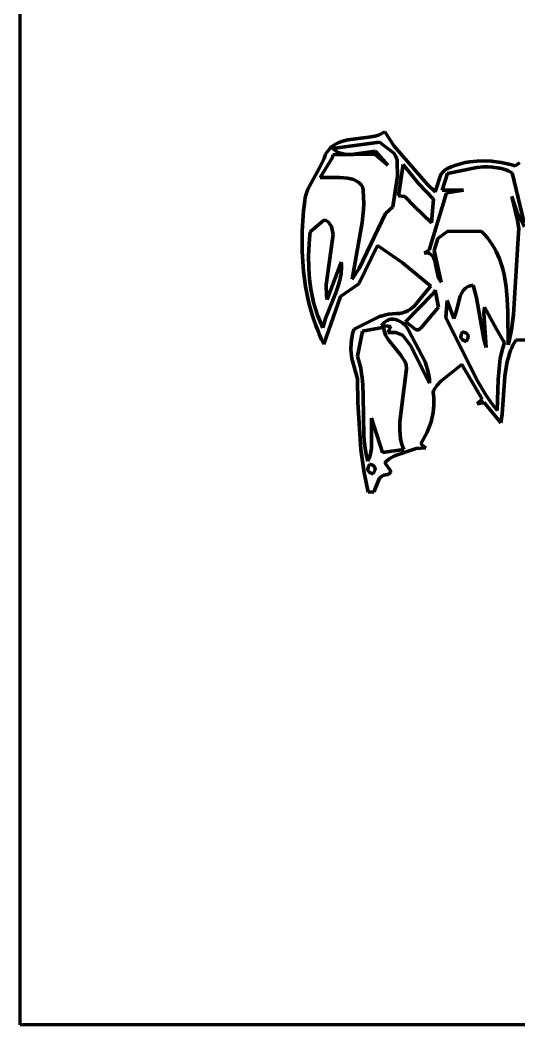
# Model space of a CAD drawing. Header units: millimetres. Extents: x 0 to 7.86, y 0 to 9.25.
# Drawn here: x 0 to 1.566, y 0 to 3.153 of the extents above; entities that cross this region are included whole.
import ezdxf

# ---------------------------------------------------------------- set-up
doc = ezdxf.new("R2010")
doc.units = ezdxf.units.MM
doc.layers.add('color#191919ff', color=7, linetype='CONTINUOUS', lineweight=100)
doc.layers.add('color#ffffffff', color=7, linetype='CONTINUOUS', lineweight=100)

msp = doc.modelspace()

# ---------------------------------------------------------------- linework, layer by layer
at = {"layer": 'color#191919ff'}
for p, q in [((1.0158, 2.7742), (1.0284, 2.7772)), ((1.0284, 2.7772), (1.0944, 2.786)), ((1.0944, 2.786), (1.1131, 2.7893)), ((1.1131, 2.7893), (1.1248, 2.7923)), ((1.1248, 2.7923), (1.1455, 2.8019)), ((1.1455, 2.8019), (1.1744, 2.7576)), ((0.9648, 2.7409), (0.9687, 2.7461)), ((0.9687, 2.7461), (0.9729, 2.7507)), ((0.9729, 2.7507), (0.9774, 2.755)), ((0.9774, 2.755), (0.9822, 2.7587)), ((1.1282, 2.7699), (0.9809, 2.7498)), ((0.9809, 2.7498), (0.9848, 2.7465)), ((0.9822, 2.7587), (0.9872, 2.7621)), ((0.9848, 2.7465), (0.9887, 2.7435)), ((0.9872, 2.7621), (0.9925, 2.7652)), ((0.9887, 2.7435), (0.9928, 2.741)), ((0.9925, 2.7652), (0.998, 2.7679)), ((0.998, 2.7679), (1.0038, 2.7703)), ((1.0038, 2.7703), (1.0158, 2.7742)), ((1.1734, 2.7352), (1.1282, 2.7699)), ((1.1744, 2.7576), (1.2788, 2.6371)), ((0.9403, 2.6893), (0.9546, 2.7188)), ((0.9803, 2.7219), (0.9425, 2.6594)), ((0.9546, 2.7188), (0.9582, 2.7291)), ((0.9582, 2.7291), (0.9613, 2.7353)), ((0.9613, 2.7353), (0.9648, 2.7409)), ((0.9819, 2.7303), (0.9803, 2.7219)), ((1.1136, 2.732), (0.9819, 2.7303)), ((0.9928, 2.741), (0.997, 2.7388)), ((0.997, 2.7388), (1.0012, 2.7369)), ((1.0012, 2.7369), (1.0101, 2.7341)), ((1.0101, 2.7341), (1.0192, 2.7324)), ((1.0192, 2.7324), (1.0286, 2.7317)), ((1.0286, 2.7317), (1.0479, 2.7323)), ((1.0479, 2.7323), (1.1157, 2.7414)), ((1.1542, 2.6978), (1.1136, 2.732)), ((1.1157, 2.7414), (1.1542, 2.6978)), ((1.1796, 2.7254), (1.1734, 2.7352)), ((1.1826, 2.7171), (1.1796, 2.7254)), ((1.1836, 2.711), (1.1826, 2.7171)), ((0.903, 2.6225), (0.9403, 2.6893)), ((1.1838, 2.7077), (1.1836, 2.711)), ((1.1848, 2.6637), (1.1838, 2.7077)), ((1.2023, 2.7001), (1.1879, 2.6014)), ((1.2503, 2.6405), (1.2023, 2.7001)), ((1.3277, 2.6772), (1.3344, 2.6827)), ((1.3344, 2.6827), (1.3398, 2.6858)), ((1.3398, 2.6858), (1.3536, 2.6922)), ((1.4335, 2.6903), (1.3416, 2.6716)), ((1.3536, 2.6922), (1.3677, 2.6977)), ((1.3677, 2.6977), (1.3821, 2.7022)), ((1.3821, 2.7022), (1.3968, 2.7057)), ((1.3968, 2.7057), (1.4117, 2.7084)), ((1.4117, 2.7084), (1.4343, 2.7108)), ((1.455, 2.6922), (1.4335, 2.6903)), ((1.4343, 2.7108), (1.457, 2.7114)), ((1.4693, 2.6924), (1.455, 2.6922)), ((1.457, 2.7114), (1.4799, 2.7103)), ((1.4835, 2.6917), (1.4693, 2.6924)), ((1.4799, 2.7103), (1.5101, 2.7063)), ((1.4975, 2.6899), (1.4835, 2.6917)), ((1.5045, 2.6886), (1.4975, 2.6899)), ((1.5114, 2.687), (1.5045, 2.6886)), ((1.5101, 2.7063), (1.5397, 2.6997)), ((1.5183, 2.685), (1.5114, 2.687)), ((1.5251, 2.6827), (1.5183, 2.685)), ((1.5319, 2.68), (1.5251, 2.6827)), ((1.5397, 2.6997), (1.5542, 2.6956)), ((1.5542, 2.6956), (1.5677, 2.7051)), ((0.9425, 2.6594), (0.9516, 2.6586)), ((0.9516, 2.6586), (1.0025, 2.659)), ((1.0025, 2.659), (1.0281, 2.6572)), ((1.0281, 2.6572), (1.0378, 2.6553)), ((1.0378, 2.6553), (1.047, 2.6524)), ((1.047, 2.6524), (1.0513, 2.6506)), ((1.0513, 2.6506), (1.0555, 2.6484)), ((1.1703, 2.5667), (1.1848, 2.6637)), ((1.3026, 2.6139), (1.3206, 2.6685)), ((1.3206, 2.6685), (1.3277, 2.6772)), ((1.3416, 2.6716), (1.3246, 2.6195)), ((1.5386, 2.6769), (1.5319, 2.68)), ((1.5452, 2.6735), (1.5386, 2.6769)), ((1.5824, 2.5167), (1.5452, 2.6735)), ((0.8976, 2.6072), (0.903, 2.6225)), ((1.0555, 2.6484), (1.0595, 2.646)), ((1.0595, 2.646), (1.0633, 2.6432)), ((1.0633, 2.6432), (1.0669, 2.64)), ((1.0669, 2.64), (1.0702, 2.6364)), ((1.0702, 2.6364), (1.0733, 2.6325)), ((1.0733, 2.6325), (1.0761, 2.6281)), ((1.0761, 2.6281), (1.0771, 2.618)), ((1.0771, 2.618), (1.0784, 2.5978)), ((1.298, 2.5915), (1.2503, 2.6405)), ((1.2788, 2.6371), (1.3026, 2.6139)), ((1.3246, 2.6195), (1.3916, 2.6192)), ((1.3916, 2.6192), (1.3391, 2.6108)), ((0.8936, 2.5855), (0.8951, 2.5965)), ((0.8951, 2.5965), (0.8976, 2.6072)), ((1.0784, 2.5978), (1.0786, 2.5778)), ((1.1879, 2.6014), (1.2073, 2.5998)), ((1.2073, 2.5998), (1.2368, 2.5687)), ((1.3391, 2.6108), (1.2843, 2.4314)), ((1.2915, 2.5165), (1.298, 2.5915)), ((1.5613, 2.5253), (1.5435, 2.5995)), ((1.5435, 2.5995), (1.5601, 2.549)), ((0.8876, 2.5227), (0.8902, 2.5542)), ((0.8902, 2.5542), (0.8936, 2.5855)), ((1.0779, 2.5578), (1.0741, 2.5179)), ((1.0786, 2.5778), (1.0779, 2.5578)), ((1.1471, 2.5465), (1.1703, 2.5667)), ((1.2368, 2.5687), (1.2915, 2.5165)), ((0.886, 2.491), (0.8876, 2.5227)), ((0.9521, 2.5241), (0.9104, 2.4887)), ((0.9583, 2.5257), (0.9521, 2.5241)), ((0.9681, 2.5189), (0.9583, 2.5257)), ((1.0641, 2.3731), (1.1471, 2.5465)), ((1.5601, 2.549), (1.5831, 2.5047)), ((1.5654, 2.4977), (1.5613, 2.5253)), ((0.8853, 2.4592), (0.886, 2.491)), ((0.9773, 2.5055), (0.9681, 2.5189)), ((0.9823, 2.48), (0.9773, 2.5055)), ((1.0741, 2.5179), (1.0421, 2.3399)), ((1.565, 2.4855), (1.5654, 2.4977)), ((0.9083, 2.4677), (0.9056, 2.4146)), ((0.9104, 2.4887), (0.9083, 2.4677)), ((0.9605, 2.3228), (0.9806, 2.4661)), ((0.9806, 2.4661), (0.9823, 2.48)), ((1.3, 2.4296), (1.311, 2.4678)), ((1.311, 2.4678), (1.343, 2.4902)), ((1.343, 2.4902), (1.4488, 2.4898)), ((1.4488, 2.4898), (1.4582, 2.4801)), ((1.4582, 2.4801), (1.4669, 2.47)), ((1.4669, 2.47), (1.4748, 2.4596)), ((1.4748, 2.4596), (1.4821, 2.4489)), ((1.5494, 2.2297), (1.565, 2.4855)), ((0.8858, 2.4274), (0.8853, 2.4592)), ((1.1215, 2.4452), (1.0629, 2.3252)), ((1.1998, 2.3923), (1.1215, 2.4452)), ((1.2843, 2.4314), (1.2685, 2.4225)), ((1.3219, 2.3309), (1.3, 2.4296)), ((1.4821, 2.4489), (1.4887, 2.4379)), ((1.4887, 2.4379), (1.4947, 2.4267)), ((0.8873, 2.3956), (0.8858, 2.4274)), ((0.9056, 2.4146), (0.9062, 2.3721)), ((1.2685, 2.4225), (1.2734, 2.4227)), ((1.2734, 2.4227), (1.2778, 2.4224)), ((1.2778, 2.4224), (1.2817, 2.4217)), ((1.2817, 2.4217), (1.2853, 2.4205)), ((1.2853, 2.4205), (1.2884, 2.4189)), ((1.2884, 2.4189), (1.2912, 2.4169)), ((1.2912, 2.4169), (1.2936, 2.4146)), ((1.2936, 2.4146), (1.2958, 2.412)), ((1.2958, 2.412), (1.2976, 2.409)), ((1.2976, 2.409), (1.2993, 2.4058)), ((1.2993, 2.4058), (1.3019, 2.3987)), ((1.3019, 2.3987), (1.3055, 2.3824)), ((1.4947, 2.4267), (1.5001, 2.4151)), ((1.5001, 2.4151), (1.505, 2.4034)), ((1.505, 2.4034), (1.5093, 2.3914)), ((0.89, 2.3639), (0.8873, 2.3956)), ((0.9062, 2.3721), (0.9085, 2.3403)), ((1.0079, 2.3939), (0.9635, 2.2767)), ((1.0085, 2.3864), (1.0079, 2.3939)), ((1.0083, 2.3641), (1.0087, 2.3714)), ((1.0088, 2.3789), (1.0085, 2.3864)), ((1.0087, 2.3714), (1.0088, 2.3789)), ((1.0421, 2.3399), (1.0641, 2.3731)), ((1.2894, 2.3184), (1.1998, 2.3923)), ((1.3055, 2.3824), (1.3124, 2.3482)), ((1.5093, 2.3914), (1.5131, 2.3793)), ((1.5131, 2.3793), (1.5165, 2.3669)), ((1.5165, 2.3669), (1.5194, 2.3544)), ((0.8918, 2.3482), (0.89, 2.3639)), ((0.8939, 2.3324), (0.8918, 2.3482)), ((0.9085, 2.3403), (0.9127, 2.3087)), ((1.0014, 2.3281), (1.005, 2.3423)), ((1.005, 2.3423), (1.0075, 2.3568)), ((1.0075, 2.3568), (1.0083, 2.3641)), ((1.3124, 2.3482), (1.3154, 2.3406)), ((1.3154, 2.3406), (1.3173, 2.3371)), ((1.3173, 2.3371), (1.3194, 2.3339)), ((1.3194, 2.3339), (1.3219, 2.3309)), ((1.5194, 2.3544), (1.5219, 2.3417)), ((1.5219, 2.3417), (1.524, 2.329)), ((0.8964, 2.3168), (0.8939, 2.3324)), ((0.8992, 2.3012), (0.8964, 2.3168)), ((0.9127, 2.3087), (0.9165, 2.2879)), ((0.9618, 2.2899), (0.9605, 2.3228)), ((0.992, 2.2999), (1.0014, 2.3281)), ((1.0629, 2.3252), (1.0059, 2.286)), ((1.2381, 2.2569), (1.2801, 2.3074)), ((1.2801, 2.3074), (1.2894, 2.3184)), ((1.3031, 2.3055), (1.2953, 2.2936)), ((1.3137, 2.2525), (1.3031, 2.3055)), ((1.3895, 2.3019), (1.3853, 2.2946)), ((1.3919, 2.3053), (1.3895, 2.3019)), ((1.3946, 2.3084), (1.3919, 2.3053)), ((1.3976, 2.3112), (1.3946, 2.3084)), ((1.4009, 2.3137), (1.3976, 2.3112)), ((1.4045, 2.3159), (1.4009, 2.3137)), ((1.4085, 2.3177), (1.4045, 2.3159)), ((1.4129, 2.3192), (1.4085, 2.3177)), ((1.4176, 2.3203), (1.4129, 2.3192)), ((1.4227, 2.321), (1.4176, 2.3203)), ((1.4329, 2.281), (1.4227, 2.321)), ((1.524, 2.329), (1.5258, 2.3161)), ((1.5258, 2.3161), (1.5273, 2.3031)), ((1.5273, 2.3031), (1.5295, 2.2769)), ((0.9023, 2.2856), (0.8992, 2.3012)), ((0.9058, 2.2702), (0.9023, 2.2856)), ((0.9096, 2.2548), (0.9058, 2.2702)), ((0.9165, 2.2879), (0.9213, 2.2672)), ((1.0059, 2.286), (0.9536, 2.1364)), ((0.9583, 2.2162), (0.992, 2.2999)), ((0.9635, 2.2767), (0.9618, 2.2899)), ((1.2953, 2.2936), (1.2103, 2.2062)), ((1.3407, 2.2733), (1.336, 2.2193)), ((1.3614, 2.2171), (1.3407, 2.2733)), ((1.3819, 2.2865), (1.3704, 2.2414)), ((1.3853, 2.2946), (1.3819, 2.2865)), ((1.4553, 2.1522), (1.4329, 2.281)), ((1.5295, 2.2769), (1.5312, 2.2374)), ((0.9137, 2.2396), (0.9096, 2.2548)), ((0.9183, 2.2245), (0.9137, 2.2396)), ((0.9213, 2.2672), (0.927, 2.2468)), ((0.927, 2.2468), (0.9337, 2.2267)), ((1.2103, 2.2379), (1.2188, 2.2422)), ((1.2188, 2.2422), (1.2268, 2.2475)), ((1.2268, 2.2475), (1.2381, 2.2569)), ((1.2581, 2.1865), (1.3137, 2.2525)), ((1.3704, 2.2414), (1.365, 2.2245)), ((1.4581, 2.2524), (1.4557, 2.2349)), ((1.4957, 2.183), (1.4581, 2.2524)), ((0.9232, 2.2094), (0.9183, 2.2245)), ((0.9285, 2.1946), (0.9232, 2.2094)), ((0.9337, 2.2267), (0.9416, 2.207)), ((0.9521, 2.1948), (0.9583, 2.2162)), ((1.0488, 2.1835), (1.1279, 2.2233)), ((1.1279, 2.2233), (1.1565, 2.2303)), ((1.1487, 2.2086), (1.1457, 2.2064)), ((1.1518, 2.2104), (1.1487, 2.2086)), ((1.155, 2.2119), (1.1518, 2.2104)), ((1.1582, 2.213), (1.155, 2.2119)), ((1.1565, 2.2303), (1.1813, 2.2324)), ((1.1648, 2.2143), (1.1582, 2.213)), ((1.1716, 2.2145), (1.1648, 2.2143)), ((1.1783, 2.2135), (1.1716, 2.2145)), ((1.185, 2.2116), (1.1783, 2.2135)), ((1.1813, 2.2324), (1.1865, 2.2324)), ((1.1915, 2.2087), (1.185, 2.2116)), ((1.1865, 2.2324), (1.1916, 2.2328)), ((1.2007, 2.2028), (1.1915, 2.2087)), ((1.1916, 2.2328), (1.1965, 2.2336)), ((1.1965, 2.2336), (1.2012, 2.2347)), ((1.2012, 2.2347), (1.2058, 2.2362)), ((1.2058, 2.2362), (1.2103, 2.2379)), ((1.336, 2.2193), (1.4339, 2.0243)), ((1.365, 2.2245), (1.3614, 2.2171)), ((1.4557, 2.2349), (1.4636, 2.1259)), ((1.5312, 2.2374), (1.5325, 2.1339)), ((1.5424, 2.1816), (1.5494, 2.2297)), ((0.9342, 2.1798), (0.9285, 2.1946)), ((0.9402, 2.1652), (0.9342, 2.1798)), ((0.9416, 2.207), (0.9505, 2.1876)), ((0.9505, 2.1876), (0.9521, 2.1948)), ((1.045, 2.1726), (1.0488, 2.1835)), ((1.0744, 2.1768), (1.0593, 2.0981)), ((1.1373, 2.1885), (1.0744, 2.1768)), ((1.1373, 2.1978), (1.1348, 2.1942)), ((1.1348, 2.1942), (1.1636, 2.1915)), ((1.14, 2.2011), (1.1373, 2.1978)), ((1.1422, 2.1874), (1.1373, 2.1885)), ((1.1428, 2.2039), (1.14, 2.2011)), ((1.143, 2.1792), (1.1422, 2.1874)), ((1.1457, 2.2064), (1.1428, 2.2039)), ((1.1449, 2.1714), (1.143, 2.1792)), ((1.1636, 2.1915), (1.1543, 2.1723)), ((1.2089, 2.1953), (1.2007, 2.2028)), ((1.2157, 2.1864), (1.2089, 2.1953)), ((1.2103, 2.2062), (1.2146, 2.2033)), ((1.2146, 2.2033), (1.2405, 2.1827)), ((1.2194, 2.1799), (1.2157, 2.1864)), ((1.2713, 2.0803), (1.2194, 2.1799)), ((1.2405, 2.1827), (1.2457, 2.1813)), ((1.2457, 2.1813), (1.2492, 2.1815)), ((1.2492, 2.1815), (1.2528, 2.1826)), ((1.2528, 2.1826), (1.2563, 2.1849)), ((1.2563, 2.1849), (1.2581, 2.1865)), ((1.518, 2.1454), (1.4957, 2.183)), ((1.5353, 2.1458), (1.5424, 2.1816)), ((0.9467, 2.1507), (0.9402, 2.1652)), ((0.9536, 2.1364), (0.9467, 2.1507)), ((1.0388, 2.1399), (1.041, 2.1562)), ((1.041, 2.1562), (1.045, 2.1726)), ((1.1476, 2.1642), (1.1449, 2.1714)), ((1.1552, 2.1508), (1.1476, 2.1642)), ((1.1543, 2.1723), (1.1797, 2.1724)), ((1.1957, 2.1015), (1.1552, 2.1508)), ((1.1797, 2.1724), (1.2002, 2.1639)), ((1.2002, 2.1639), (1.2087, 2.1542)), ((1.2087, 2.1542), (1.2257, 2.1322)), ((1.3836, 2.1568), (1.3846, 2.1672)), ((1.3893, 2.1493), (1.3836, 2.1568)), ((1.3846, 2.1672), (1.3885, 2.1751)), ((1.3885, 2.1751), (1.4011, 2.1704)), ((1.4017, 2.1445), (1.3893, 2.1493)), ((1.4011, 2.1704), (1.4069, 2.1629)), ((1.4058, 2.1524), (1.4017, 2.1445)), ((1.4069, 2.1629), (1.4058, 2.1524)), ((1.4636, 2.1259), (1.4553, 2.1522)), ((1.5207, 2.1419), (1.518, 2.1454)), ((1.5325, 2.1339), (1.5353, 2.1458)), ((1.5564, 2.1491), (1.5516, 2.1409)), ((1.6623, 2.1521), (1.5564, 2.1491)), ((1.0383, 2.1181), (1.0388, 2.1399)), ((1.0411, 2.091), (1.0383, 2.1181)), ((1.2257, 2.1322), (1.2855, 2.0138)), ((1.5073, 2.0918), (1.5139, 2.1207)), ((1.5139, 2.1207), (1.5207, 2.1419)), ((1.5398, 2.1158), (1.5367, 2.1073)), ((1.5434, 2.1243), (1.5398, 2.1158)), ((1.5473, 2.1327), (1.5434, 2.1243)), ((1.5516, 2.1409), (1.5473, 2.1327)), ((1.0591, 2.027), (1.0411, 2.091)), ((1.0593, 2.0981), (1.0627, 2.087)), ((1.0627, 2.087), (1.0657, 2.076)), ((1.2015, 2.0912), (1.1957, 2.1015)), ((1.2057, 2.0858), (1.2015, 2.0912)), ((1.2089, 2.0802), (1.2057, 2.0858)), ((1.5004, 2.0252), (1.5073, 2.0918)), ((1.5293, 2.0811), (1.5257, 2.0633)), ((1.5339, 2.0986), (1.5293, 2.0811)), ((1.5367, 2.1073), (1.5339, 2.0986)), ((1.0657, 2.076), (1.0682, 2.0648)), ((1.0682, 2.0648), (1.0704, 2.0536)), ((1.0704, 2.0536), (1.0722, 2.0424)), ((1.2061, 2.0017), (1.2134, 2.0591)), ((1.2119, 2.0714), (1.2089, 2.0802)), ((1.2134, 2.0591), (1.2119, 2.0714)), ((1.2792, 2.0569), (1.2713, 2.0803)), ((1.2832, 2.0388), (1.2792, 2.0569)), ((1.387, 2.0719), (1.321, 2.0202)), ((1.4508, 1.9638), (1.387, 2.0719)), ((1.5257, 2.0633), (1.522, 2.0362)), ((1.0598, 1.9532), (1.0591, 2.027)), ((1.0722, 2.0424), (1.0737, 2.0311)), ((1.0737, 2.0311), (1.0759, 2.0084)), ((1.2849, 2.0264), (1.2832, 2.0388)), ((1.2855, 2.0138), (1.2849, 2.0264)), ((1.321, 2.0202), (1.3093, 2.0077)), ((1.4339, 2.0243), (1.4636, 1.9752)), ((1.4972, 1.9283), (1.5004, 2.0252)), ((1.522, 2.0362), (1.513, 1.9166)), ((1.0759, 2.0084), (1.0775, 1.9742)), ((1.1923, 1.893), (1.2061, 2.0017)), ((1.2982, 1.9896), (1.2966, 1.9856)), ((1.3021, 1.9972), (1.2982, 1.9896)), ((1.3093, 2.0077), (1.3021, 1.9972)), ((1.0775, 1.9742), (1.0795, 1.8481)), ((1.2966, 1.9856), (1.2986, 1.9679)), ((1.2986, 1.9679), (1.2989, 1.9444)), ((1.4346, 1.9489), (1.4508, 1.9638)), ((1.4636, 1.9752), (1.4832, 1.9467)), ((1.0694, 1.8056), (1.0598, 1.9532)), ((1.2989, 1.9444), (1.2965, 1.9212)), ((1.4569, 1.9535), (1.4346, 1.9489)), ((1.5089, 1.8895), (1.4569, 1.9535)), ((1.4832, 1.9467), (1.4972, 1.9283)), ((1.1034, 1.8093), (1.103, 1.9042)), ((1.103, 1.9042), (1.1378, 1.7962)), ((1.1918, 1.866), (1.1923, 1.893)), ((1.2901, 1.8928), (1.2778, 1.8599)), ((1.2965, 1.9212), (1.2901, 1.8928)), ((1.513, 1.9166), (1.5089, 1.8895)), ((1.1927, 1.8526), (1.1918, 1.866)), ((1.0795, 1.8481), (1.0814, 1.8253)), ((1.1946, 1.8392), (1.1927, 1.8526)), ((1.1977, 1.8258), (1.1946, 1.8392)), ((1.2778, 1.8599), (1.2582, 1.8236)), ((1.08, 1.7324), (1.0694, 1.8056)), ((1.0814, 1.8253), (1.0843, 1.8026)), ((1.0843, 1.8026), (1.0863, 1.7913)), ((1.0998, 1.7909), (1.1034, 1.8093)), ((1.1378, 1.7962), (1.2047, 1.8059)), ((1.2429, 1.8091), (1.175, 1.7855)), ((1.1997, 1.8192), (1.1977, 1.8258)), ((1.202, 1.8125), (1.1997, 1.8192)), ((1.2047, 1.8059), (1.202, 1.8125)), ((1.2734, 1.8112), (1.2429, 1.8091)), ((1.2582, 1.8236), (1.2734, 1.8112)), ((1.0863, 1.7913), (1.0886, 1.78)), ((1.0886, 1.78), (1.0913, 1.7688)), ((1.0913, 1.7688), (1.0953, 1.7775)), ((1.0953, 1.7775), (1.0998, 1.7909)), ((1.1502, 1.7693), (1.1451, 1.7635)), ((1.1588, 1.7765), (1.1502, 1.7693)), ((1.175, 1.7855), (1.1588, 1.7765)), ((1.0925, 1.7517), (1.0914, 1.741)), ((1.0914, 1.741), (1.0968, 1.7335)), ((1.0965, 1.7599), (1.0925, 1.7517)), ((1.1076, 1.7565), (1.0965, 1.7599)), ((1.1135, 1.7506), (1.1076, 1.7565)), ((1.1099, 1.731), (1.1143, 1.7421)), ((1.1143, 1.7421), (1.1135, 1.7506)), ((1.1451, 1.7635), (1.1482, 1.7598)), ((1.1482, 1.7598), (1.1616, 1.7406)), ((1.1616, 1.7406), (1.1626, 1.7361)), ((1.1626, 1.7361), (1.1623, 1.7334)), ((1.0926, 1.6721), (1.08, 1.7324)), ((1.0968, 1.7335), (1.1088, 1.7292)), ((1.1088, 1.7292), (1.1099, 1.731)), ((1.1282, 1.7153), (1.1141, 1.6805)), ((1.1351, 1.7216), (1.1282, 1.7153)), ((1.1417, 1.725), (1.1351, 1.7216)), ((1.147, 1.7264), (1.1417, 1.725)), ((1.1529, 1.7272), (1.147, 1.7264)), ((1.1552, 1.7277), (1.1529, 1.7272)), ((1.1571, 1.7283), (1.1552, 1.7277)), ((1.1587, 1.7291), (1.1571, 1.7283)), ((1.161, 1.7311), (1.1587, 1.7291)), ((1.1623, 1.7334), (1.161, 1.7311)), ((1.1119, 1.6731), (1.0926, 1.6721)), ((1.1141, 1.6805), (1.1119, 1.6731))]:
    msp.add_line(p, q, dxfattribs=at)
at = {"layer": 'color#ffffffff'}
for p, q in [((0, 0), (0, 9.25)), ((1.0284, 2.7772), (1.0158, 2.7742)), ((1.0944, 2.786), (1.0284, 2.7772)), ((1.1131, 2.7893), (1.0944, 2.786)), ((1.1248, 2.7923), (1.1131, 2.7893)), ((1.1455, 2.8019), (1.1248, 2.7923)), ((1.1744, 2.7576), (1.1455, 2.8019)), ((0.9687, 2.7461), (0.9648, 2.7409)), ((0.9729, 2.7507), (0.9687, 2.7461)), ((0.9774, 2.755), (0.9729, 2.7507)), ((0.9822, 2.7587), (0.9774, 2.755)), ((0.9809, 2.7498), (1.1282, 2.7699)), ((0.9848, 2.7465), (0.9809, 2.7498)), ((0.9872, 2.7621), (0.9822, 2.7587)), ((0.9887, 2.7435), (0.9848, 2.7465)), ((0.9925, 2.7652), (0.9872, 2.7621)), ((0.9928, 2.741), (0.9887, 2.7435)), ((0.998, 2.7679), (0.9925, 2.7652)), ((1.0038, 2.7703), (0.998, 2.7679)), ((1.0158, 2.7742), (1.0038, 2.7703)), ((1.1282, 2.7699), (1.1734, 2.7352)), ((1.2788, 2.6371), (1.1744, 2.7576)), ((0.9546, 2.7188), (0.9403, 2.6893)), ((0.9425, 2.6594), (0.9803, 2.7219)), ((0.9582, 2.7291), (0.9546, 2.7188)), ((0.9613, 2.7353), (0.9582, 2.7291)), ((0.9648, 2.7409), (0.9613, 2.7353)), ((0.9803, 2.7219), (0.9819, 2.7303)), ((0.9819, 2.7303), (1.1136, 2.732)), ((0.997, 2.7388), (0.9928, 2.741)), ((1.0012, 2.7369), (0.997, 2.7388)), ((1.0101, 2.7341), (1.0012, 2.7369)), ((1.0192, 2.7324), (1.0101, 2.7341)), ((1.0286, 2.7317), (1.0192, 2.7324)), ((1.0479, 2.7323), (1.0286, 2.7317)), ((1.1157, 2.7414), (1.0479, 2.7323)), ((1.1136, 2.732), (1.1542, 2.6978)), ((1.1542, 2.6978), (1.1157, 2.7414)), ((1.1734, 2.7352), (1.1796, 2.7254)), ((1.1796, 2.7254), (1.1826, 2.7171)), ((1.1826, 2.7171), (1.1836, 2.711)), ((0.9403, 2.6893), (0.903, 2.6225)), ((1.1836, 2.711), (1.1838, 2.7077)), ((1.1838, 2.7077), (1.1848, 2.6637)), ((1.1879, 2.6014), (1.2023, 2.7001)), ((1.2023, 2.7001), (1.2503, 2.6405)), ((1.3344, 2.6827), (1.3277, 2.6772)), ((1.3398, 2.6858), (1.3344, 2.6827)), ((1.3536, 2.6922), (1.3398, 2.6858)), ((1.3416, 2.6716), (1.4335, 2.6903)), ((1.3677, 2.6977), (1.3536, 2.6922)), ((1.3821, 2.7022), (1.3677, 2.6977)), ((1.3968, 2.7057), (1.3821, 2.7022)), ((1.4117, 2.7084), (1.3968, 2.7057)), ((1.4343, 2.7108), (1.4117, 2.7084)), ((1.4335, 2.6903), (1.455, 2.6922)), ((1.457, 2.7114), (1.4343, 2.7108)), ((1.455, 2.6922), (1.4693, 2.6924)), ((1.4799, 2.7103), (1.457, 2.7114)), ((1.4693, 2.6924), (1.4835, 2.6917)), ((1.5101, 2.7063), (1.4799, 2.7103)), ((1.4835, 2.6917), (1.4975, 2.6899)), ((1.4975, 2.6899), (1.5045, 2.6886)), ((1.5045, 2.6886), (1.5114, 2.687)), ((1.5397, 2.6997), (1.5101, 2.7063)), ((1.5114, 2.687), (1.5183, 2.685)), ((1.5183, 2.685), (1.5251, 2.6827)), ((1.5251, 2.6827), (1.5319, 2.68)), ((1.5542, 2.6956), (1.5397, 2.6997)), ((1.5677, 2.7051), (1.5542, 2.6956)), ((0.9516, 2.6586), (0.9425, 2.6594)), ((1.0025, 2.659), (0.9516, 2.6586)), ((1.0281, 2.6572), (1.0025, 2.659)), ((1.0378, 2.6553), (1.0281, 2.6572)), ((1.047, 2.6524), (1.0378, 2.6553)), ((1.0513, 2.6506), (1.047, 2.6524)), ((1.0555, 2.6484), (1.0513, 2.6506)), ((1.1848, 2.6637), (1.1703, 2.5667)), ((1.3206, 2.6685), (1.3026, 2.6139)), ((1.3277, 2.6772), (1.3206, 2.6685)), ((1.3246, 2.6195), (1.3416, 2.6716)), ((1.5319, 2.68), (1.5386, 2.6769)), ((1.5386, 2.6769), (1.5452, 2.6735)), ((1.5452, 2.6735), (1.5824, 2.5167)), ((0.903, 2.6225), (0.8976, 2.6072)), ((1.0595, 2.646), (1.0555, 2.6484)), ((1.0633, 2.6432), (1.0595, 2.646)), ((1.0669, 2.64), (1.0633, 2.6432)), ((1.0702, 2.6364), (1.0669, 2.64)), ((1.0733, 2.6325), (1.0702, 2.6364)), ((1.0761, 2.6281), (1.0733, 2.6325)), ((1.0771, 2.618), (1.0761, 2.6281)), ((1.0784, 2.5978), (1.0771, 2.618)), ((1.2503, 2.6405), (1.298, 2.5915)), ((1.3026, 2.6139), (1.2788, 2.6371)), ((1.3916, 2.6192), (1.3246, 2.6195)), ((1.3391, 2.6108), (1.3916, 2.6192)), ((0.8951, 2.5965), (0.8936, 2.5855)), ((0.8976, 2.6072), (0.8951, 2.5965)), ((1.0786, 2.5778), (1.0784, 2.5978)), ((1.2073, 2.5998), (1.1879, 2.6014)), ((1.2368, 2.5687), (1.2073, 2.5998)), ((1.2843, 2.4314), (1.3391, 2.6108)), ((1.298, 2.5915), (1.2915, 2.5165)), ((1.5601, 2.549), (1.5435, 2.5995)), ((1.5435, 2.5995), (1.5613, 2.5253)), ((0.8902, 2.5542), (0.8876, 2.5227)), ((0.8936, 2.5855), (0.8902, 2.5542)), ((1.0741, 2.5179), (1.0779, 2.5578)), ((1.0779, 2.5578), (1.0786, 2.5778)), ((1.1703, 2.5667), (1.1471, 2.5465)), ((1.2915, 2.5165), (1.2368, 2.5687)), ((0.8876, 2.5227), (0.886, 2.491)), ((0.9104, 2.4887), (0.9521, 2.5241)), ((0.9521, 2.5241), (0.9583, 2.5257)), ((0.9583, 2.5257), (0.9681, 2.5189)), ((1.1471, 2.5465), (1.0641, 2.3731)), ((1.5831, 2.5047), (1.5601, 2.549)), ((1.5613, 2.5253), (1.5654, 2.4977)), ((0.886, 2.491), (0.8853, 2.4592)), ((0.9681, 2.5189), (0.9773, 2.5055)), ((0.9773, 2.5055), (0.9823, 2.48)), ((1.0421, 2.3399), (1.0741, 2.5179)), ((1.5654, 2.4977), (1.565, 2.4855)), ((0.9056, 2.4146), (0.9083, 2.4677)), ((0.9083, 2.4677), (0.9104, 2.4887)), ((0.9806, 2.4661), (0.9605, 2.3228)), ((0.9823, 2.48), (0.9806, 2.4661)), ((1.311, 2.4678), (1.3, 2.4296)), ((1.343, 2.4902), (1.311, 2.4678)), ((1.4488, 2.4898), (1.343, 2.4902)), ((1.4582, 2.4801), (1.4488, 2.4898)), ((1.4669, 2.47), (1.4582, 2.4801)), ((1.4748, 2.4596), (1.4669, 2.47)), ((1.4821, 2.4489), (1.4748, 2.4596)), ((1.565, 2.4855), (1.5494, 2.2297)), ((0.8853, 2.4592), (0.8858, 2.4274)), ((1.0629, 2.3252), (1.1215, 2.4452)), ((1.1215, 2.4452), (1.1998, 2.3923)), ((1.2685, 2.4225), (1.2843, 2.4314)), ((1.3, 2.4296), (1.3219, 2.3309)), ((1.4887, 2.4379), (1.4821, 2.4489)), ((1.4947, 2.4267), (1.4887, 2.4379)), ((0.8858, 2.4274), (0.8873, 2.3956)), ((0.9062, 2.3721), (0.9056, 2.4146)), ((1.2734, 2.4227), (1.2685, 2.4225)), ((1.2778, 2.4224), (1.2734, 2.4227)), ((1.2817, 2.4217), (1.2778, 2.4224)), ((1.2853, 2.4205), (1.2817, 2.4217)), ((1.2884, 2.4189), (1.2853, 2.4205)), ((1.2912, 2.4169), (1.2884, 2.4189)), ((1.2936, 2.4146), (1.2912, 2.4169)), ((1.2958, 2.412), (1.2936, 2.4146)), ((1.2976, 2.409), (1.2958, 2.412)), ((1.2993, 2.4058), (1.2976, 2.409)), ((1.3019, 2.3987), (1.2993, 2.4058)), ((1.3055, 2.3824), (1.3019, 2.3987)), ((1.5001, 2.4151), (1.4947, 2.4267)), ((1.505, 2.4034), (1.5001, 2.4151)), ((1.5093, 2.3914), (1.505, 2.4034)), ((0.8873, 2.3956), (0.89, 2.3639)), ((0.9085, 2.3403), (0.9062, 2.3721)), ((0.9635, 2.2767), (1.0079, 2.3939)), ((1.0079, 2.3939), (1.0085, 2.3864)), ((1.0087, 2.3714), (1.0083, 2.3641)), ((1.0085, 2.3864), (1.0088, 2.3789)), ((1.0088, 2.3789), (1.0087, 2.3714)), ((1.0641, 2.3731), (1.0421, 2.3399)), ((1.1998, 2.3923), (1.2894, 2.3184)), ((1.3124, 2.3482), (1.3055, 2.3824)), ((1.5131, 2.3793), (1.5093, 2.3914)), ((1.5165, 2.3669), (1.5131, 2.3793)), ((1.5194, 2.3544), (1.5165, 2.3669)), ((0.89, 2.3639), (0.8918, 2.3482)), ((0.8918, 2.3482), (0.8939, 2.3324)), ((0.9127, 2.3087), (0.9085, 2.3403)), ((1.005, 2.3423), (1.0014, 2.3281)), ((1.0075, 2.3568), (1.005, 2.3423)), ((1.0083, 2.3641), (1.0075, 2.3568)), ((1.3154, 2.3406), (1.3124, 2.3482)), ((1.3173, 2.3371), (1.3154, 2.3406)), ((1.3194, 2.3339), (1.3173, 2.3371)), ((1.3219, 2.3309), (1.3194, 2.3339)), ((1.5219, 2.3417), (1.5194, 2.3544)), ((1.524, 2.329), (1.5219, 2.3417)), ((0.8939, 2.3324), (0.8964, 2.3168)), ((0.8964, 2.3168), (0.8992, 2.3012)), ((0.9165, 2.2879), (0.9127, 2.3087)), ((0.9605, 2.3228), (0.9618, 2.2899)), ((1.0014, 2.3281), (0.992, 2.2999)), ((1.0059, 2.286), (1.0629, 2.3252)), ((1.2801, 2.3074), (1.2381, 2.2569)), ((1.2894, 2.3184), (1.2801, 2.3074)), ((1.2953, 2.2936), (1.3031, 2.3055)), ((1.3031, 2.3055), (1.3137, 2.2525)), ((1.3853, 2.2946), (1.3895, 2.3019)), ((1.3895, 2.3019), (1.3919, 2.3053)), ((1.3919, 2.3053), (1.3946, 2.3084)), ((1.3946, 2.3084), (1.3976, 2.3112)), ((1.3976, 2.3112), (1.4009, 2.3137)), ((1.4009, 2.3137), (1.4045, 2.3159)), ((1.4045, 2.3159), (1.4085, 2.3177)), ((1.4085, 2.3177), (1.4129, 2.3192)), ((1.4129, 2.3192), (1.4176, 2.3203)), ((1.4176, 2.3203), (1.4227, 2.321)), ((1.4227, 2.321), (1.4329, 2.281)), ((1.5258, 2.3161), (1.524, 2.329)), ((1.5273, 2.3031), (1.5258, 2.3161)), ((1.5295, 2.2769), (1.5273, 2.3031)), ((0.8992, 2.3012), (0.9023, 2.2856)), ((0.9023, 2.2856), (0.9058, 2.2702)), ((0.9058, 2.2702), (0.9096, 2.2548)), ((0.9213, 2.2672), (0.9165, 2.2879)), ((0.9536, 2.1364), (1.0059, 2.286)), ((0.992, 2.2999), (0.9583, 2.2162)), ((0.9618, 2.2899), (0.9635, 2.2767)), ((1.2103, 2.2062), (1.2953, 2.2936)), ((1.336, 2.2193), (1.3407, 2.2733)), ((1.3407, 2.2733), (1.3614, 2.2171)), ((1.3704, 2.2414), (1.3819, 2.2865)), ((1.3819, 2.2865), (1.3853, 2.2946)), ((1.4329, 2.281), (1.4553, 2.1522)), ((1.5312, 2.2374), (1.5295, 2.2769)), ((0.9096, 2.2548), (0.9137, 2.2396)), ((0.9137, 2.2396), (0.9183, 2.2245)), ((0.927, 2.2468), (0.9213, 2.2672)), ((0.9337, 2.2267), (0.927, 2.2468)), ((1.2188, 2.2422), (1.2103, 2.2379)), ((1.2268, 2.2475), (1.2188, 2.2422)), ((1.2381, 2.2569), (1.2268, 2.2475)), ((1.3137, 2.2525), (1.2581, 2.1865)), ((1.365, 2.2245), (1.3704, 2.2414)), ((1.4557, 2.2349), (1.4581, 2.2524)), ((1.4581, 2.2524), (1.4957, 2.183)), ((0.9183, 2.2245), (0.9232, 2.2094)), ((0.9232, 2.2094), (0.9285, 2.1946)), ((0.9416, 2.207), (0.9337, 2.2267)), ((0.9583, 2.2162), (0.9521, 2.1948)), ((1.1279, 2.2233), (1.0488, 2.1835)), ((1.1565, 2.2303), (1.1279, 2.2233)), ((1.1457, 2.2064), (1.1487, 2.2086)), ((1.1487, 2.2086), (1.1518, 2.2104)), ((1.1518, 2.2104), (1.155, 2.2119)), ((1.155, 2.2119), (1.1582, 2.213)), ((1.1813, 2.2324), (1.1565, 2.2303)), ((1.1582, 2.213), (1.1648, 2.2143)), ((1.1648, 2.2143), (1.1716, 2.2145)), ((1.1716, 2.2145), (1.1783, 2.2135)), ((1.1783, 2.2135), (1.185, 2.2116)), ((1.1865, 2.2324), (1.1813, 2.2324)), ((1.185, 2.2116), (1.1915, 2.2087)), ((1.1916, 2.2328), (1.1865, 2.2324)), ((1.1915, 2.2087), (1.2007, 2.2028)), ((1.1965, 2.2336), (1.1916, 2.2328)), ((1.2012, 2.2347), (1.1965, 2.2336)), ((1.2058, 2.2362), (1.2012, 2.2347)), ((1.2103, 2.2379), (1.2058, 2.2362)), ((1.4339, 2.0243), (1.336, 2.2193)), ((1.3614, 2.2171), (1.365, 2.2245)), ((1.4636, 2.1259), (1.4557, 2.2349)), ((1.5325, 2.1339), (1.5312, 2.2374)), ((1.5494, 2.2297), (1.5424, 2.1816)), ((0.9285, 2.1946), (0.9342, 2.1798)), ((0.9342, 2.1798), (0.9402, 2.1652)), ((0.9505, 2.1876), (0.9416, 2.207)), ((0.9521, 2.1948), (0.9505, 2.1876)), ((1.0488, 2.1835), (1.045, 2.1726)), ((1.0593, 2.0981), (1.0744, 2.1768)), ((1.0744, 2.1768), (1.1373, 2.1885)), ((1.1348, 2.1942), (1.1373, 2.1978)), ((1.1636, 2.1915), (1.1348, 2.1942)), ((1.1373, 2.1978), (1.14, 2.2011)), ((1.1373, 2.1885), (1.1422, 2.1874)), ((1.14, 2.2011), (1.1428, 2.2039)), ((1.1422, 2.1874), (1.143, 2.1792)), ((1.1428, 2.2039), (1.1457, 2.2064)), ((1.143, 2.1792), (1.1449, 2.1714)), ((1.1543, 2.1723), (1.1636, 2.1915)), ((1.2007, 2.2028), (1.2089, 2.1953)), ((1.2089, 2.1953), (1.2157, 2.1864)), ((1.2146, 2.2033), (1.2103, 2.2062)), ((1.2405, 2.1827), (1.2146, 2.2033)), ((1.2157, 2.1864), (1.2194, 2.1799)), ((1.2194, 2.1799), (1.2713, 2.0803)), ((1.2457, 2.1813), (1.2405, 2.1827)), ((1.2492, 2.1815), (1.2457, 2.1813)), ((1.2528, 2.1826), (1.2492, 2.1815)), ((1.2563, 2.1849), (1.2528, 2.1826)), ((1.2581, 2.1865), (1.2563, 2.1849)), ((1.4957, 2.183), (1.518, 2.1454)), ((1.5424, 2.1816), (1.5353, 2.1458)), ((0.9402, 2.1652), (0.9467, 2.1507)), ((0.9467, 2.1507), (0.9536, 2.1364)), ((1.041, 2.1562), (1.0388, 2.1399)), ((1.045, 2.1726), (1.041, 2.1562)), ((1.1449, 2.1714), (1.1476, 2.1642)), ((1.1476, 2.1642), (1.1552, 2.1508)), ((1.1797, 2.1724), (1.1543, 2.1723)), ((1.1552, 2.1508), (1.1957, 2.1015)), ((1.2002, 2.1639), (1.1797, 2.1724)), ((1.2087, 2.1542), (1.2002, 2.1639)), ((1.2257, 2.1322), (1.2087, 2.1542)), ((1.3846, 2.1672), (1.3836, 2.1568)), ((1.3836, 2.1568), (1.3893, 2.1493)), ((1.3885, 2.1751), (1.3846, 2.1672)), ((1.4011, 2.1704), (1.3885, 2.1751)), ((1.3893, 2.1493), (1.4017, 2.1445)), ((1.4069, 2.1629), (1.4011, 2.1704)), ((1.4017, 2.1445), (1.4058, 2.1524)), ((1.4058, 2.1524), (1.4069, 2.1629)), ((1.4553, 2.1522), (1.4636, 2.1259)), ((1.518, 2.1454), (1.5207, 2.1419)), ((1.5353, 2.1458), (1.5325, 2.1339)), ((1.5516, 2.1409), (1.5564, 2.1491)), ((1.5564, 2.1491), (1.6623, 2.1521)), ((1.0388, 2.1399), (1.0383, 2.1181)), ((1.0383, 2.1181), (1.0411, 2.091)), ((1.2855, 2.0138), (1.2257, 2.1322)), ((1.5139, 2.1207), (1.5073, 2.0918)), ((1.5207, 2.1419), (1.5139, 2.1207)), ((1.5367, 2.1073), (1.5398, 2.1158)), ((1.5398, 2.1158), (1.5434, 2.1243)), ((1.5434, 2.1243), (1.5473, 2.1327)), ((1.5473, 2.1327), (1.5516, 2.1409)), ((1.0411, 2.091), (1.0591, 2.027)), ((1.0627, 2.087), (1.0593, 2.0981)), ((1.0657, 2.076), (1.0627, 2.087)), ((1.1957, 2.1015), (1.2015, 2.0912)), ((1.2015, 2.0912), (1.2057, 2.0858)), ((1.2057, 2.0858), (1.2089, 2.0802)), ((1.5073, 2.0918), (1.5004, 2.0252)), ((1.5257, 2.0633), (1.5293, 2.0811)), ((1.5293, 2.0811), (1.5339, 2.0986)), ((1.5339, 2.0986), (1.5367, 2.1073)), ((1.0682, 2.0648), (1.0657, 2.076)), ((1.0704, 2.0536), (1.0682, 2.0648)), ((1.0722, 2.0424), (1.0704, 2.0536)), ((1.2134, 2.0591), (1.2061, 2.0017)), ((1.2089, 2.0802), (1.2119, 2.0714)), ((1.2119, 2.0714), (1.2134, 2.0591)), ((1.2713, 2.0803), (1.2792, 2.0569)), ((1.2792, 2.0569), (1.2832, 2.0388)), ((1.321, 2.0202), (1.387, 2.0719)), ((1.387, 2.0719), (1.4508, 1.9638)), ((1.522, 2.0362), (1.5257, 2.0633)), ((1.0591, 2.027), (1.0598, 1.9532)), ((1.0737, 2.0311), (1.0722, 2.0424)), ((1.0759, 2.0084), (1.0737, 2.0311)), ((1.2832, 2.0388), (1.2849, 2.0264)), ((1.2849, 2.0264), (1.2855, 2.0138)), ((1.3093, 2.0077), (1.321, 2.0202)), ((1.4636, 1.9752), (1.4339, 2.0243)), ((1.5004, 2.0252), (1.4972, 1.9283)), ((1.513, 1.9166), (1.522, 2.0362)), ((1.0775, 1.9742), (1.0759, 2.0084)), ((1.2061, 2.0017), (1.1923, 1.893)), ((1.2966, 1.9856), (1.2982, 1.9896)), ((1.2982, 1.9896), (1.3021, 1.9972)), ((1.3021, 1.9972), (1.3093, 2.0077)), ((1.0795, 1.8481), (1.0775, 1.9742)), ((1.2986, 1.9679), (1.2966, 1.9856)), ((1.2989, 1.9444), (1.2986, 1.9679)), ((1.4508, 1.9638), (1.4346, 1.9489)), ((1.4832, 1.9467), (1.4636, 1.9752)), ((1.0598, 1.9532), (1.0694, 1.8056)), ((1.2965, 1.9212), (1.2989, 1.9444)), ((1.4346, 1.9489), (1.4569, 1.9535)), ((1.4569, 1.9535), (1.5089, 1.8895)), ((1.4972, 1.9283), (1.4832, 1.9467)), ((1.1378, 1.7962), (1.103, 1.9042)), ((1.103, 1.9042), (1.1034, 1.8093)), ((1.1923, 1.893), (1.1918, 1.866)), ((1.2778, 1.8599), (1.2901, 1.8928)), ((1.2901, 1.8928), (1.2965, 1.9212)), ((1.5089, 1.8895), (1.513, 1.9166)), ((1.1918, 1.866), (1.1927, 1.8526)), ((1.0814, 1.8253), (1.0795, 1.8481)), ((1.1927, 1.8526), (1.1946, 1.8392)), ((1.1946, 1.8392), (1.1977, 1.8258)), ((1.2582, 1.8236), (1.2778, 1.8599)), ((1.0694, 1.8056), (1.08, 1.7324)), ((1.0843, 1.8026), (1.0814, 1.8253)), ((1.0863, 1.7913), (1.0843, 1.8026)), ((1.1034, 1.8093), (1.0998, 1.7909)), ((1.2047, 1.8059), (1.1378, 1.7962)), ((1.175, 1.7855), (1.2429, 1.8091)), ((1.1977, 1.8258), (1.1997, 1.8192)), ((1.1997, 1.8192), (1.202, 1.8125)), ((1.202, 1.8125), (1.2047, 1.8059)), ((1.2429, 1.8091), (1.2734, 1.8112)), ((1.2734, 1.8112), (1.2582, 1.8236)), ((1.0886, 1.78), (1.0863, 1.7913)), ((1.0913, 1.7688), (1.0886, 1.78)), ((1.0953, 1.7775), (1.0913, 1.7688)), ((1.0998, 1.7909), (1.0953, 1.7775)), ((1.1451, 1.7635), (1.1502, 1.7693)), ((1.1502, 1.7693), (1.1588, 1.7765)), ((1.1588, 1.7765), (1.175, 1.7855)), ((1.0914, 1.741), (1.0925, 1.7517)), ((1.0968, 1.7335), (1.0914, 1.741)), ((1.0925, 1.7517), (1.0965, 1.7599)), ((1.0965, 1.7599), (1.1076, 1.7565)), ((1.1076, 1.7565), (1.1135, 1.7506)), ((1.1143, 1.7421), (1.1099, 1.731)), ((1.1135, 1.7506), (1.1143, 1.7421)), ((1.1482, 1.7598), (1.1451, 1.7635)), ((1.1616, 1.7406), (1.1482, 1.7598)), ((1.1626, 1.7361), (1.1616, 1.7406)), ((1.1623, 1.7334), (1.1626, 1.7361)), ((1.08, 1.7324), (1.0926, 1.6721)), ((1.1088, 1.7292), (1.0968, 1.7335)), ((1.1099, 1.731), (1.1088, 1.7292)), ((1.1141, 1.6805), (1.1282, 1.7153)), ((1.1282, 1.7153), (1.1351, 1.7216)), ((1.1351, 1.7216), (1.1417, 1.725)), ((1.1417, 1.725), (1.147, 1.7264)), ((1.147, 1.7264), (1.1529, 1.7272)), ((1.1529, 1.7272), (1.1552, 1.7277)), ((1.1552, 1.7277), (1.1571, 1.7283)), ((1.1571, 1.7283), (1.1587, 1.7291)), ((1.1587, 1.7291), (1.161, 1.7311)), ((1.161, 1.7311), (1.1623, 1.7334)), ((1.0926, 1.6721), (1.1119, 1.6731)), ((1.1119, 1.6731), (1.1141, 1.6805)), ((7.8611, 0), (0, 0))]:
    msp.add_line(p, q, dxfattribs=at)

doc.saveas('drawing.dxf')
